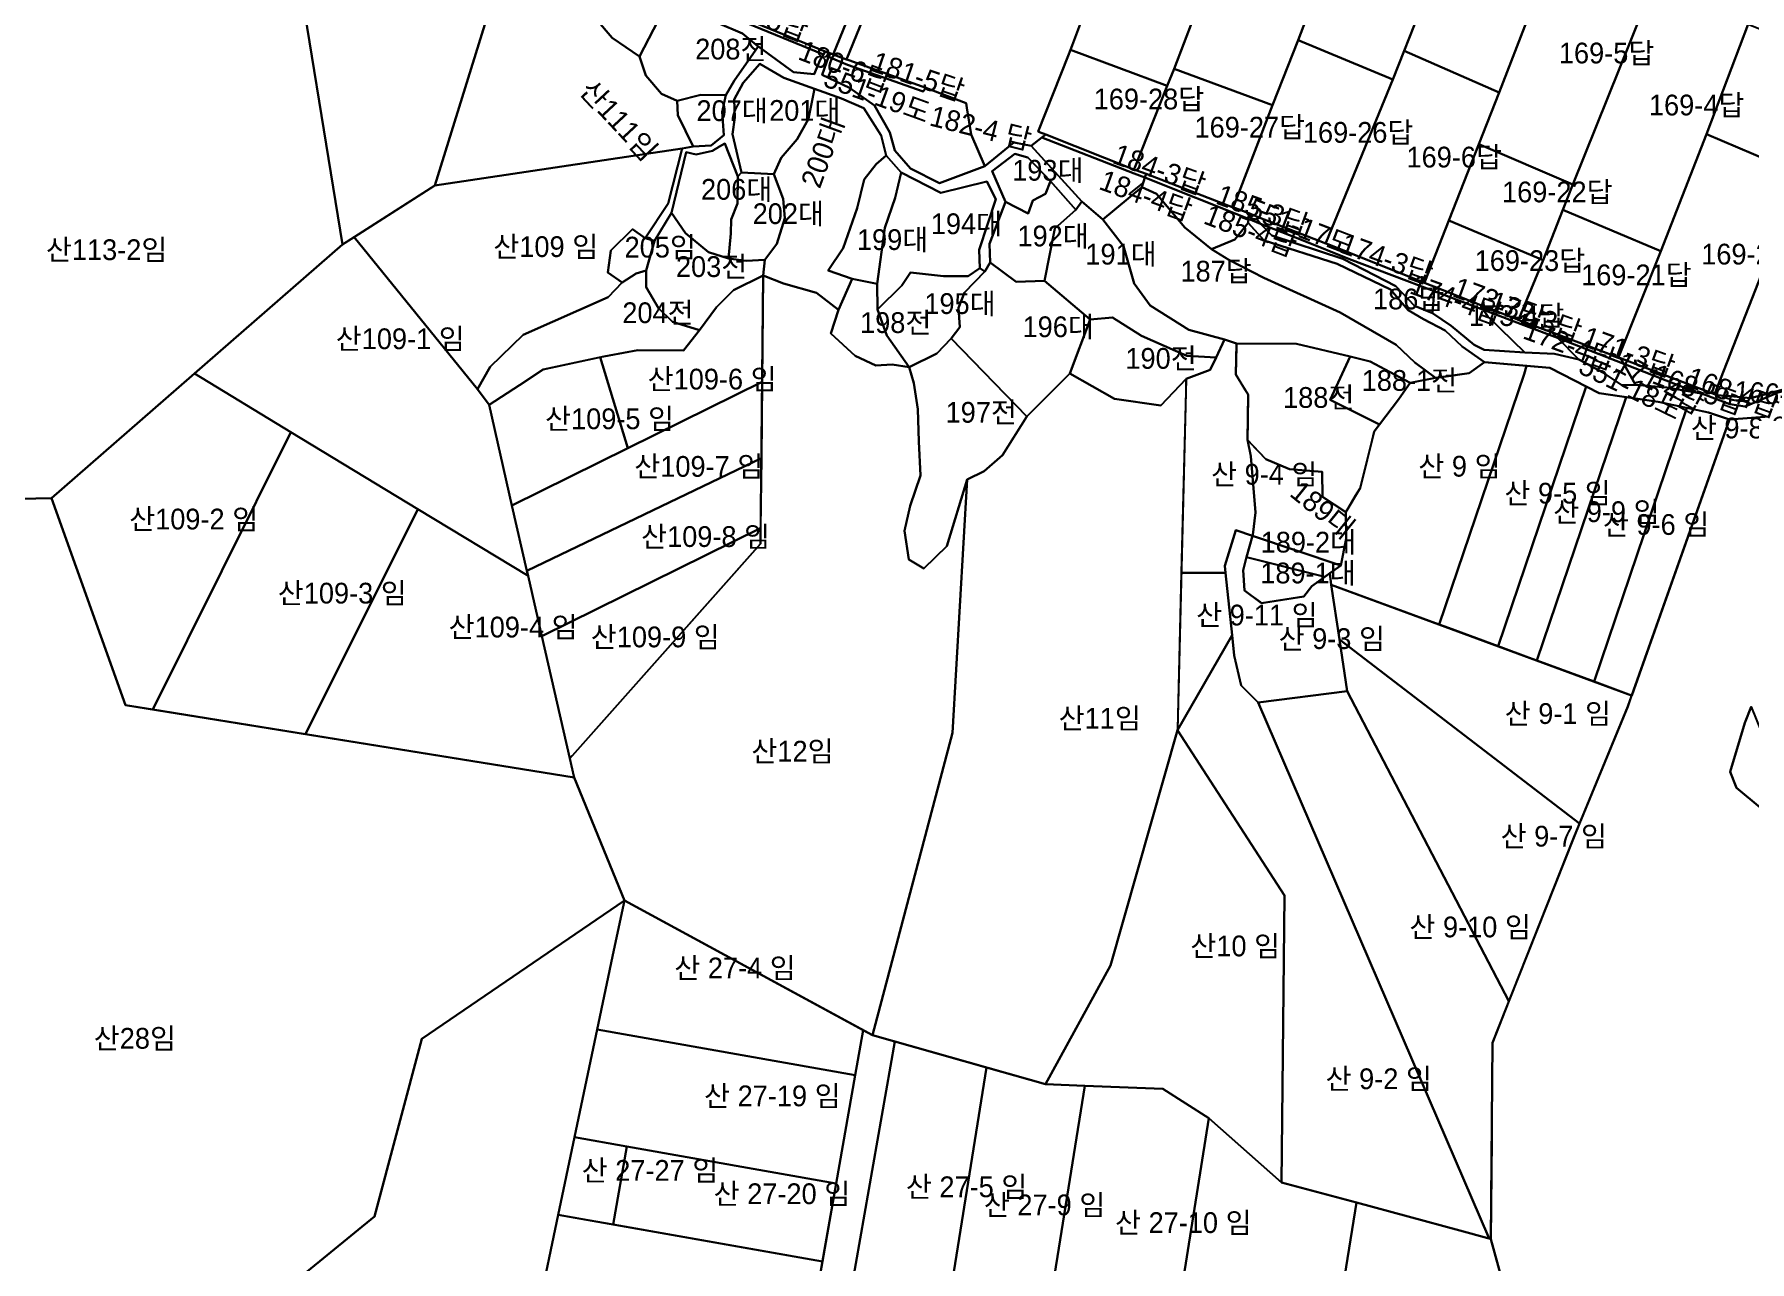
# Model space of a CAD drawing. Header units: metres. Extents: x 245462 to 249549, y 373212 to 377851.
# Drawn here: x 247891.1 to 248304.4, y 376361.9 to 376657.6 of the extents above; entities that cross this region are included whole.
import ezdxf

# ---------------------------------------------------------------- set-up
doc = ezdxf.new("R2010")
doc.units = ezdxf.units.M
doc.layers.add('00_지번', color=6, linetype='Continuous')
doc.layers.add('00_지적', color=6, linetype='Continuous')
doc.styles.get("Standard").update_dxf_attribs({"font": ''})
doc.styles.get('Standard').set_extended_font_data('Gulim')

msp = doc.modelspace()

# ---------------------------------------------------------------- linework, layer by layer
at = {"layer": '00_지적', "linetype": 'Continuous'}
for points in [[(248118.06, 376737.03), (248120.76, 376736.01), (248098.02, 376679.17), (248086.77, 376651.59), (248083.56, 376652.76), (248090.77, 376670.37), (248118.06, 376737.03)], [(248189.08, 376710.39), (248165.72, 376649.31), (248164.07, 376645.17), (248140.75, 376653.86), (248141.15, 376654.95), (248143.82, 376662.01), (248164.67, 376715.61), (248189.08, 376710.39)], [(248196.39, 376707.31), (248212.47, 376700.52), (248195.61, 376656.24), (248189.47, 376640.57), (248165.72, 376649.31), (248189.08, 376710.39), (248196.39, 376707.31)], [(248212.47, 376700.52), (248229.05, 376693.35), (248235.38, 376690.45), (248235.64, 376690.33), (248221.19, 376653.62), (248218.48, 376646.77), (248195.61, 376656.24), (248212.47, 376700.52)], [(248001.27, 376685.15), (248004.08, 376683.06), (248006.23, 376681.25), (247987.64, 376621.16), (247965.36, 376606.95), (247952.9, 376683.51), (247959.31, 376686.23), (247963.06, 376688.32), (247967.93, 376691.5), (247976.68, 376693.37), (247986.5, 376692.92), (247993.42, 376690.03), (248000.77, 376685.56), (248001.27, 376685.15)], [(248258.4, 376680.63), (248244.04, 376643.58), (248221.19, 376653.62), (248235.64, 376690.33), (248258.4, 376680.63)], [(247926.94, 376684.55), (247929.38, 376683.35), (247932.06, 376683.32), (247940.02, 376683.22), (247947.95, 376681.4), (247952.9, 376683.51), (247965.36, 376606.95), (247895.25, 376545.84), (247827.39, 376544.38), (247857.56, 376607.45), (247882.76, 376685.06), (247895.61, 376684.87), (247895.11, 376680.5), (247897.69, 376672.21), (247899.93, 376664.6), (247904.8, 376668.09), (247907.46, 376671.56), (247917.88, 376676.48), (247926.94, 376684.55)], [(248015.07, 376673.36), (248015.77, 376670.09), (248026.6, 376661.15), (248030.31, 376656.77), (248036.94, 376652.31), (248038.45, 376647.69), (248042.26, 376643.29), (248046.01, 376641.62), (248046.2, 376638.17), (248049.87, 376630.55), (248047.21, 376630.11), (247987.64, 376621.16), (248006.23, 376681.25), (248011.26, 376677.02), (248015.07, 376673.36)], [(248264.96, 376677.78), (248281.12, 376670.87), (248281.57, 376670.66), (248281.46, 376670.4), (248261.81, 376621.45), (248239.14, 376631.16), (248244.04, 376643.58), (248258.4, 376680.63), (248263.21, 376678.11), (248264.96, 376677.78)], [(248020.14, 376677.43), (248023.41, 376675.18), (248026.67, 376672.96), (248034.68, 376666.22), (248037.18, 376665.02), (248042.59, 376663.09), (248036.94, 376652.31), (248030.31, 376656.77), (248026.6, 376661.15), (248015.77, 376670.09), (248015.07, 376673.36), (248019.29, 376676.74), (248020.14, 376677.43)], [(248068.59, 376679.69), (248090.77, 376670.37), (248083.56, 376652.76), (248083.04, 376652.96), (248081.68, 376653.46), (248061.69, 376661.67), (248068.59, 376679.69)], [(248086.77, 376651.59), (248098.02, 376679.17), (248121.25, 376670.52), (248143.82, 376662.01), (248141.15, 376654.95), (248140.75, 376653.86), (248140.21, 376652.44), (248132.99, 376634.17), (248133.34, 376634.04), (248134.84, 376633.48), (248133.85, 376632.75), (248131.31, 376630.77), (248127.15, 376631.52), (248120.13, 376625.88), (248116.87, 376633.44), (248115.83, 376639.9), (248115.62, 376641.04), (248105.94, 376644.71), (248087.36, 376651.38), (248086.77, 376651.59)], [(248281.57, 376670.66), (248295.13, 376664.3), (248304.05, 376660.09), (248294.06, 376633.56), (248283.06, 376605.38), (248259.38, 376615.32), (248261.81, 376621.45), (248281.46, 376670.4), (248281.57, 376670.66)], [(248048.9, 376660.64), (248053.11, 376666.04), (248055.44, 376663.38), (248061.27, 376660.95), (248081.24, 376652.74), (248080.46, 376651.45), (248079, 376648), (248074.03, 376648.5), (248065.7, 376654.58), (248065.55, 376654.7), (248061.74, 376657.78), (248055.72, 376660.4), (248048.9, 376660.64)], [(248053.72, 376666.83), (248055.54, 376664.3), (248061.68, 376661.67), (248061.69, 376661.67), (248081.68, 376653.46), (248081.24, 376652.74), (248061.27, 376660.95), (248055.44, 376663.38), (248053.11, 376666.04), (248053.72, 376666.83)], [(248042.59, 376663.09), (248048.9, 376660.64), (248055.72, 376660.4), (248061.74, 376657.78), (248065.55, 376654.7), (248059.77, 376646.38), (248057.72, 376642.94), (248051.73, 376643.04), (248046.01, 376641.62), (248042.26, 376643.29), (248038.45, 376647.69), (248036.94, 376652.31), (248042.59, 376663.09)], [(248304.05, 376660.09), (248313.78, 376656.13), (248326.87, 376650.74), (248327.16, 376650.61), (248316.65, 376623.9), (248294.06, 376633.56), (248304.05, 376660.09)], [(248218.48, 376646.77), (248202.4, 376607.5), (248202.3, 376607.25), (248186, 376613.6), (248183.78, 376614.49), (248180.54, 376615.69), (248179.97, 376615.91), (248180.1, 376616.26), (248189.47, 376640.57), (248195.61, 376656.24), (248218.48, 376646.77)], [(248083.04, 376652.96), (248082.5, 376652.17), (248080.95, 376647.83), (248087.57, 376644.72), (248093.54, 376640.48), (248097.24, 376633.96), (248098.48, 376629.62), (248102.21, 376625.28), (248109.21, 376621.72), (248120.13, 376625.88), (248127.15, 376631.52), (248131.31, 376630.77), (248143.51, 376617.33), (248142.09, 376615.31), (248135.97, 376622.22), (248130.47, 376627.94), (248127.38, 376628.79), (248121.92, 376624.63), (248125.1, 376617.29), (248121.23, 376607.17), (248121.41, 376602.67), (248120.15, 376600.43), (248118.9, 376601.29), (248118.75, 376605.71), (248122.81, 376617.86), (248120.64, 376622.12), (248109.53, 376619.45), (248100, 376624.35), (248096.34, 376628.44), (248095.14, 376633.25), (248090.95, 376639.86), (248085.57, 376642.13), (248079.07, 376644.48), (248071.72, 376647.11), (248065.89, 376650.49), (248061.92, 376645.91), (248059.76, 376641.95), (248059.94, 376637.54), (248059.38, 376633.52), (248061.48, 376624.36), (248060.62, 376623.32), (248057.47, 376631.35), (248056.18, 376630.56), (248054.51, 376629.54), (248050.6, 376628.67), (248048.14, 376629.25), (248044.64, 376614.59), (248040.54, 376607.85), (248038.26, 376608.5), (248043.88, 376616.84), (248047.21, 376630.11), (248049.87, 376630.55), (248054.21, 376630.82), (248057.25, 376633.3), (248056.87, 376638.94), (248057.72, 376642.94), (248059.77, 376646.38), (248065.55, 376654.7), (248065.7, 376654.58), (248074.03, 376648.5), (248079, 376648), (248080.46, 376651.45), (248081.24, 376652.74), (248081.68, 376653.46), (248083.04, 376652.96)], [(248080.95, 376647.83), (248082.5, 376652.17), (248087.08, 376650.28), (248105.25, 376643.86), (248105.94, 376644.71), (248115.62, 376641.04), (248115.83, 376639.9), (248116.87, 376633.44), (248120.13, 376625.88), (248109.21, 376621.72), (248102.21, 376625.28), (248098.48, 376629.62), (248097.24, 376633.96), (248093.54, 376640.48), (248087.57, 376644.72), (248080.95, 376647.83)], [(248083.04, 376652.96), (248083.56, 376652.76), (248086.77, 376651.59), (248087.36, 376651.38), (248105.94, 376644.71), (248105.25, 376643.86), (248087.08, 376650.28), (248082.5, 376652.17), (248083.04, 376652.96)], [(248140.75, 376653.86), (248164.07, 376645.17), (248156.26, 376625.49), (248156.08, 376625.04), (248134.84, 376633.48), (248133.34, 376634.04), (248132.99, 376634.17), (248140.21, 376652.44), (248140.75, 376653.86)], [(248221.19, 376653.62), (248244.04, 376643.58), (248239.14, 376631.16), (248231.94, 376612.75), (248226.27, 376598.19), (248226.09, 376597.72), (248202.99, 376606.98), (248202.3, 376607.25), (248202.4, 376607.5), (248218.48, 376646.77), (248221.19, 376653.62)], [(248061.48, 376624.36), (248059.38, 376633.52), (248059.94, 376637.54), (248059.76, 376641.95), (248061.92, 376645.91), (248065.89, 376650.49), (248071.72, 376647.11), (248079.07, 376644.48), (248077.69, 376637.28), (248074.92, 376632.38), (248071.04, 376627.89), (248069.3, 376623.94), (248061.48, 376624.36)], [(248164.07, 376645.17), (248165.72, 376649.31), (248189.47, 376640.57), (248180.1, 376616.26), (248179.97, 376615.91), (248159.03, 376623.98), (248156.51, 376624.87), (248156.08, 376625.04), (248156.26, 376625.49), (248164.07, 376645.17)], [(248325.65, 376575.47), (248304.61, 376569.95), (248299.79, 376570.41), (248296.44, 376570.69), (248295.94, 376570.88), (248296.03, 376571.1), (248312.45, 376612.95), (248316.65, 376623.9), (248327.16, 376650.61), (248331.82, 376648.59), (248350.62, 376640.3), (248344.56, 376625.26), (248335.79, 376603.08), (248325.65, 376575.47)], [(248046.01, 376641.62), (248051.73, 376643.04), (248057.72, 376642.94), (248056.87, 376638.94), (248057.25, 376633.3), (248054.21, 376630.82), (248049.87, 376630.55), (248046.2, 376638.17), (248046.01, 376641.62)], [(248096.34, 376628.44), (248093.97, 376626.33), (248091.03, 376622.66), (248089.35, 376615.7), (248086.01, 376606.06), (248082.41, 376600.75), (248088.14, 376598.72), (248084.86, 376591.24), (248079.56, 376595.32), (248071.61, 376597.54), (248066.76, 376599.52), (248067.1, 376603.29), (248069.99, 376607.13), (248071.96, 376613.35), (248071.57, 376617.94), (248069.3, 376623.94), (248071.04, 376627.89), (248074.92, 376632.38), (248077.69, 376637.28), (248079.07, 376644.48), (248085.57, 376642.13), (248090.95, 376639.86), (248095.14, 376633.25), (248096.34, 376628.44)], [(248044.64, 376614.59), (248048.14, 376629.25), (248050.6, 376628.67), (248054.51, 376629.54), (248056.18, 376630.56), (248057.47, 376631.35), (248060.62, 376623.32), (248060.58, 376616.85), (248059, 376613.01), (248058.95, 376609.66), (248058.34, 376603.58), (248053.58, 376605.1), (248048.01, 376609.68), (248044.64, 376614.59)], [(248131.31, 376630.77), (248133.85, 376632.75), (248156.12, 376624.07), (248158.73, 376623.1), (248157.93, 376620.75), (248148.61, 376613.01), (248143.51, 376617.33), (248131.31, 376630.77)], [(248134.84, 376633.48), (248156.08, 376625.04), (248156.51, 376624.87), (248159.03, 376623.98), (248158.73, 376623.1), (248156.12, 376624.07), (248133.85, 376632.75), (248134.84, 376633.48)], [(248239.14, 376631.16), (248261.81, 376621.45), (248259.38, 376615.32), (248254.63, 376603.24), (248231.94, 376612.75), (248239.14, 376631.16)], [(248294.06, 376633.56), (248316.65, 376623.9), (248312.45, 376612.95), (248296.03, 376571.1), (248295.94, 376570.88), (248273.29, 376579.57), (248272.79, 376579.76), (248272.87, 376579.97), (248283.06, 376605.38), (248294.06, 376633.56)], [(247968.2, 376608.77), (247987.64, 376621.16), (248047.21, 376630.11), (248043.88, 376616.84), (248038.26, 376608.5), (248035.22, 376610.67), (248030.02, 376605.56), (248029.34, 376600.22), (248032.76, 376597.8), (248029.42, 376594.3), (248008.87, 376585.22), (248000.99, 376577.49), (247997.9, 376572.11), (247968.2, 376608.77)], [(248096.34, 376628.44), (248100, 376624.35), (248098.57, 376618.22), (248096.03, 376610.99), (248094.2, 376597.47), (248088.14, 376598.72), (248082.41, 376600.75), (248086.01, 376606.06), (248089.35, 376615.7), (248091.03, 376622.66), (248093.97, 376626.33), (248096.34, 376628.44)], [(248125.1, 376617.29), (248121.92, 376624.63), (248127.38, 376628.79), (248130.47, 376627.94), (248135.97, 376622.22), (248134.72, 376619.15), (248131.73, 376617.61), (248130.62, 376614.45), (248125.1, 376617.29)], [(248061.48, 376624.36), (248069.3, 376623.94), (248071.57, 376617.94), (248071.96, 376613.35), (248069.99, 376607.13), (248067.1, 376603.29), (248062.65, 376603), (248058.34, 376603.58), (248058.95, 376609.66), (248059, 376613.01), (248060.58, 376616.85), (248060.62, 376623.32), (248061.48, 376624.36)], [(248100, 376624.35), (248109.53, 376619.45), (248120.64, 376622.12), (248122.81, 376617.86), (248118.75, 376605.71), (248118.9, 376601.29), (248116.12, 376599.34), (248110.17, 376599.33), (248102.22, 376600.25), (248100.17, 376597.11), (248094.24, 376591.3), (248094.2, 376597.47), (248096.03, 376610.99), (248098.57, 376618.22), (248100, 376624.35)], [(248135.97, 376622.22), (248142.09, 376615.31), (248139.16, 376612.78), (248136.99, 376610.82), (248134.55, 376598.26), (248127.69, 376597.95), (248121.41, 376602.67), (248121.23, 376607.17), (248125.1, 376617.29), (248130.62, 376614.45), (248131.73, 376617.61), (248134.72, 376619.15), (248135.97, 376622.22)], [(248158.73, 376623.1), (248183.67, 376613.15), (248183.63, 376612.16), (248180.38, 376608.15), (248174.76, 376605.88), (248168.3, 376611.06), (248161.52, 376619.18), (248157.93, 376620.75), (248158.73, 376623.1)], [(248158.73, 376623.1), (248159.03, 376623.98), (248179.97, 376615.91), (248180.54, 376615.69), (248183.78, 376614.49), (248183.67, 376613.15), (248158.73, 376623.1)], [(248157.93, 376620.75), (248161.52, 376619.18), (248168.3, 376611.06), (248174.76, 376605.88), (248178.91, 376603.27), (248187.36, 376598.98), (248205.76, 376590.63), (248219.29, 376582.82), (248223.71, 376578.54), (248228.73, 376574.85), (248222.63, 376573.64), (248212.96, 376578.82), (248208.13, 376580), (248195.26, 376583.03), (248180.8, 376583.09), (248177.91, 376584.12), (248169.33, 376586.4), (248159.97, 376592.29), (248156.16, 376597.59), (248153.53, 376606.61), (248148.61, 376613.01), (248157.93, 376620.75)], [(248040.54, 376607.85), (248044.64, 376614.59), (248048.01, 376609.68), (248053.58, 376605.1), (248058.34, 376603.58), (248062.65, 376603), (248067.1, 376603.29), (248066.76, 376599.52), (248059.61, 376595.98), (248055.47, 376591.89), (248051.41, 376586.32), (248044.92, 376588.31), (248041.5, 376591.67), (248038.52, 376596.7), (248038.52, 376600.73), (248040.54, 376607.85)], [(248143.51, 376617.33), (248148.61, 376613.01), (248153.53, 376606.61), (248156.16, 376597.59), (248159.97, 376592.29), (248169.33, 376586.4), (248177.91, 376584.12), (248175.84, 376579.73), (248168.85, 376580.18), (248157.9, 376585), (248150.9, 376589.38), (248145.51, 376588.91), (248134.55, 376598.26), (248136.99, 376610.82), (248139.16, 376612.78), (248142.09, 376615.31), (248143.51, 376617.33)], [(248183.78, 376614.49), (248186, 376613.6), (248185.67, 376613.05), (248186.58, 376611.99), (248183.67, 376613.15), (248183.78, 376614.49)], [(248259.38, 376615.32), (248283.06, 376605.38), (248272.87, 376579.97), (248272.79, 376579.76), (248256.67, 376585.84), (248249.37, 376588.53), (248248.7, 376588.79), (248248.88, 376589.25), (248254.63, 376603.24), (248259.38, 376615.32)], [(248040.54, 376607.85), (248038.52, 376600.73), (248036.17, 376599.95), (248032.76, 376597.8), (248029.34, 376600.22), (248030.02, 376605.56), (248035.22, 376610.67), (248038.26, 376608.5), (248040.54, 376607.85)], [(248174.76, 376605.88), (248180.38, 376608.15), (248183.63, 376612.16), (248187.44, 376607.9), (248205.06, 376602.32), (248217.88, 376596.17), (248222.13, 376591.15), (248225.85, 376589), (248231.03, 376586.24), (248235.14, 376582.41), (248240.56, 376578.59), (248236.81, 376575.99), (248228.73, 376574.85), (248223.71, 376578.54), (248219.29, 376582.82), (248205.76, 376590.63), (248187.36, 376598.98), (248178.91, 376603.27), (248174.76, 376605.88)], [(248309.16, 376565.52), (248299.56, 376564.81), (248294.52, 376566.47), (248282.41, 376569.1), (248268.14, 376571.19), (248256.25, 376577.23), (248240.56, 376578.59), (248235.14, 376582.41), (248231.03, 376586.24), (248225.85, 376589), (248222.13, 376591.15), (248217.88, 376596.17), (248205.06, 376602.32), (248187.44, 376607.9), (248183.63, 376612.16), (248183.67, 376613.15), (248186.58, 376611.99), (248189.28, 376609.17), (248206.36, 376603.49), (248219.14, 376596.9), (248223.64, 376592.22), (248227.98, 376590.45), (248232.52, 376587.38), (248238.07, 376582.79), (248240.45, 376581.6), (248250.28, 376580.96), (248257.36, 376580.61), (248263.26, 376579.28), (248269.07, 376576.17), (248273.66, 376573.06), (248276.91, 376573.18), (248284.46, 376572.5), (248291.85, 376571.23), (248293.1, 376570.99), (248299.65, 376568.52), (248303.34, 376567.93), (248310.89, 376571.12)], [(248186.58, 376611.99), (248185.67, 376613.05), (248186, 376613.6), (248202.3, 376607.25), (248202.99, 376606.98), (248226.09, 376597.72), (248226.6, 376597.52), (248228.36, 376596.82), (248228.39, 376595.7), (248208.01, 376603.45), (248196.85, 376607.92), (248186.58, 376611.99)], [(248228.39, 376595.7), (248227.98, 376590.45), (248223.64, 376592.22), (248219.14, 376596.9), (248206.36, 376603.49), (248189.28, 376609.17), (248186.58, 376611.99), (248196.85, 376607.92), (248208.01, 376603.45), (248228.39, 376595.7)], [(248231.94, 376612.75), (248254.63, 376603.24), (248248.88, 376589.25), (248248.7, 376588.79), (248239.66, 376592.38), (248228.36, 376596.82), (248226.6, 376597.52), (248226.09, 376597.72), (248226.27, 376598.19), (248231.94, 376612.75)], [(247929.7, 376575.87), (247965.36, 376606.96), (247968.2, 376608.77), (247997.9, 376572.11), (248000.68, 376568.31), (248006.21, 376544.11), (248009.82, 376528.31), (248010.09, 376527.12), (247983.5, 376543.24), (247952.91, 376561.79), (247929.7, 376575.87)], [(248120.15, 376600.43), (248121.41, 376602.67), (248127.69, 376597.95), (248134.55, 376598.26), (248145.51, 376588.91), (248140.63, 376575.93), (248130.3, 376565.57), (248112.04, 376584.35), (248114.08, 376587.04), (248113.81, 376591.71), (248115.25, 376595.38), (248120.15, 376600.43)], [(248032.76, 376597.8), (248036.17, 376599.95), (248038.52, 376600.73), (248038.52, 376596.7), (248041.5, 376591.67), (248044.92, 376588.31), (248051.41, 376586.32), (248047.57, 376581.4), (248036.51, 376581.49), (248028.36, 376580.01), (248013.69, 376576.83), (248008.03, 376573.12), (248000.68, 376568.31), (247997.9, 376572.11), (248000.99, 376577.49), (248008.87, 376585.22), (248029.42, 376594.3), (248032.76, 376597.8)], [(248066.76, 376599.52), (248071.61, 376597.54), (248079.56, 376595.32), (248084.86, 376591.24), (248083.03, 376585.51), (248088.9, 376580.14), (248093.91, 376577.83), (248097.79, 376578.07), (248101.92, 376577.43), (248103.06, 376573.59), (248103.98, 376567.32), (248104.21, 376559.53), (248104.63, 376551.33), (248102.11, 376544.03), (248100.82, 376537.96), (248101.79, 376531.07), (248105.46, 376528.91), (248110.99, 376534.27), (248115.91, 376550.33), (248112.32, 376489.32), (248093.09, 376416.45), (248033.3, 376448.95), (248021.2, 376478.55), (248020.14, 376483.11), (248066.11, 376534.83), (248066.76, 376599.52)], [(248027.49, 376579.83), (248036.51, 376581.49), (248047.57, 376581.4), (248051.41, 376586.32), (248055.47, 376591.89), (248059.61, 376595.98), (248066.76, 376599.52), (248066.5, 376573.88), (248034.12, 376557.89), (248027.49, 376579.83)], [(248094.2, 376597.47), (248094.24, 376591.3), (248096.55, 376585.04), (248101.92, 376577.43), (248097.79, 376578.07), (248093.91, 376577.83), (248088.9, 376580.14), (248083.03, 376585.51), (248084.86, 376591.24), (248088.14, 376598.72), (248094.2, 376597.47)], [(248118.9, 376601.29), (248120.15, 376600.43), (248115.25, 376595.38), (248113.81, 376591.71), (248114.08, 376587.04), (248112.04, 376584.35), (248108.58, 376580.73), (248101.92, 376577.43), (248096.55, 376585.04), (248094.24, 376591.3), (248100.17, 376597.11), (248102.22, 376600.25), (248110.17, 376599.33), (248116.12, 376599.34), (248118.9, 376601.29)], [(248240.29, 376591.22), (248241.32, 376589.64), (248250.28, 376580.96), (248240.45, 376581.6), (248238.07, 376582.79), (248232.52, 376587.38), (248227.98, 376590.45), (248228.39, 376595.7), (248240.29, 376591.22)], [(248228.36, 376596.82), (248239.66, 376592.38), (248240.29, 376591.22), (248228.39, 376595.7), (248228.36, 376596.82)], [(248175.84, 376579.73), (248174.43, 376576.75), (248168.69, 376574.63), (248162.55, 376568.21), (248151.39, 376569.8), (248140.63, 376575.93), (248145.51, 376588.91), (248150.9, 376589.38), (248157.9, 376585), (248168.85, 376580.18), (248175.84, 376579.73)], [(248240.29, 376591.22), (248239.66, 376592.38), (248248.7, 376588.79), (248249.37, 376588.53), (248256.67, 376585.84), (248258.1, 376584.46), (248250.01, 376587.57), (248240.29, 376591.22)], [(248258.1, 376584.46), (248263.26, 376579.28), (248257.36, 376580.61), (248250.28, 376580.96), (248241.32, 376589.64), (248240.29, 376591.22), (248250.01, 376587.57), (248258.1, 376584.46)], [(248256.67, 376585.84), (248272.79, 376579.76), (248273.29, 376579.57), (248274.14, 376578.26), (248258.1, 376584.46), (248256.67, 376585.84)], [(248101.92, 376577.43), (248108.58, 376580.73), (248112.04, 376584.35), (248130.3, 376565.57), (248124.38, 376556.23), (248119.96, 376552.38), (248115.91, 376550.33), (248110.99, 376534.27), (248105.46, 376528.91), (248101.79, 376531.07), (248100.82, 376537.96), (248102.11, 376544.03), (248104.63, 376551.33), (248104.21, 376559.53), (248103.98, 376567.32), (248103.06, 376573.59), (248101.92, 376577.43)], [(248178.13, 376527.89), (248167.54, 376527.89), (248168.62, 376571.65), (248168.69, 376574.63), (248174.43, 376576.75), (248175.84, 376579.73), (248177.91, 376584.12), (248180.8, 376583.09), (248180.78, 376582.48), (248180.58, 376575.63), (248182.82, 376572.07), (248183.59, 376570.84), (248183.47, 376564.52), (248183.39, 376559.91), (248184.21, 376556), (248185.39, 376542.43), (248184.69, 376537), (248184.65, 376536.76), (248184.65, 376536.76), (248184.63, 376536.77), (248180.61, 376538.12), (248177.96, 376529.52), (248178.13, 376527.89)], [(248208.13, 376580), (248203.38, 376569.57), (248215.21, 376563.64), (248213.98, 376561.94), (248210.55, 376548.29), (248207.11, 376542.47), (248201.48, 376546.18), (248201.44, 376552.21), (248193.55, 376552.85), (248187.83, 376555.24), (248183.39, 376559.91), (248183.59, 376570.84), (248180.58, 376575.63), (248180.8, 376583.09), (248195.26, 376583.03), (248208.13, 376580)], [(248258.1, 376584.46), (248274.14, 376578.26), (248276.91, 376573.18), (248273.66, 376573.06), (248269.07, 376576.17), (248263.26, 376579.28), (248258.1, 376584.46)], [(248000.68, 376568.31), (248008.03, 376573.12), (248013.69, 376576.83), (248027.49, 376579.83), (248034.12, 376557.89), (248006.21, 376544.11), (248000.68, 376568.31)], [(248203.3, 376527.76), (248205.92, 376529.63), (248207.21, 376536.15), (248207.11, 376542.47), (248209.49, 376546.5), (248210.55, 376548.29), (248213.44, 376559.8), (248213.98, 376561.94), (248215.21, 376563.64), (248219.83, 376569.63), (248221.53, 376572.06), (248222.63, 376573.64), (248228.73, 376574.85), (248230.7, 376575.13), (248236.81, 376575.99), (248240.56, 376578.59), (248250.66, 376577.71), (248250.06, 376575.74), (248229.61, 376515.41), (248203.61, 376524.99), (248203.3, 376527.76)], [(248208.13, 376580), (248212.96, 376578.82), (248222.63, 376573.64), (248219.83, 376569.63), (248215.21, 376563.64), (248203.38, 376569.57), (248208.13, 376580)], [(248229.61, 376515.41), (248250.06, 376575.74), (248250.66, 376577.71), (248256.25, 376577.23), (248265.02, 376572.77), (248243.81, 376510.18), (248231.83, 376514.59), (248229.61, 376515.41)], [(248273.29, 376579.57), (248295.94, 376570.88), (248296.44, 376570.69), (248299.79, 376570.41), (248299.65, 376568.52), (248293.1, 376570.99), (248291.85, 376571.23), (248274.14, 376578.26), (248273.29, 376579.57)], [(248276.91, 376573.18), (248274.14, 376578.26), (248291.85, 376571.23), (248284.46, 376572.5), (248276.91, 376573.18)], [(247929.7, 376575.87), (247952.91, 376561.79), (247919.68, 376494.93), (247913.09, 376495.99), (247895.26, 376545.84), (247929.7, 376575.87)], [(248006.21, 376544.11), (248034.12, 376557.89), (248066.5, 376573.88), (248066.32, 376555.51), (248009.82, 376528.31), (248006.21, 376544.11)], [(248168.69, 376574.63), (248166.6, 376489.95), (248150.45, 376433.25), (248134.75, 376404.66), (248093.09, 376416.45), (248112.32, 376489.32), (248115.91, 376550.33), (248119.96, 376552.38), (248124.38, 376556.23), (248130.3, 376565.57), (248140.63, 376575.93), (248151.39, 376569.8), (248162.55, 376568.21), (248168.69, 376574.63)], [(248243.81, 376510.18), (248265.02, 376572.77), (248268.14, 376571.19), (248274.66, 376570.23), (248253.14, 376506.74), (248251.17, 376507.47), (248243.81, 376510.18)], [(248325.65, 376575.47), (248326.19, 376573.38), (248317.23, 376572.8), (248310.89, 376571.12), (248303.34, 376567.93), (248299.65, 376568.52), (248299.79, 376570.41), (248304.61, 376569.95), (248325.65, 376575.47)], [(248253.14, 376506.74), (248274.66, 376570.23), (248282.41, 376569.1), (248289.29, 376567.6), (248266.94, 376501.66), (248253.14, 376506.74)], [(248252.11, 376330.8), (248242.05, 376367.35), (248242.48, 376414.63), (248262.03, 376464.07), (248275.07, 376495.65), (248299.56, 376564.81), (248309.16, 376565.52)], [(248266.94, 376501.66), (248289.29, 376567.6), (248294.52, 376566.47), (248299.56, 376564.81), (248276.02, 376498.32), (248275.98, 376498.33), (248266.94, 376501.66)], [(247983.5, 376543.24), (247956.49, 376488.99), (247919.68, 376494.93), (247952.91, 376561.79), (247983.5, 376543.24)], [(248184.65, 376536.76), (248184.69, 376537), (248185.39, 376542.43), (248184.21, 376556), (248183.39, 376559.91), (248183.92, 376559.35), (248187.83, 376555.24), (248193.55, 376552.85), (248201.44, 376552.21), (248201.48, 376546.18), (248207.11, 376542.47), (248207.21, 376536.15), (248205.92, 376529.63), (248184.65, 376536.76), (248184.65, 376536.76)], [(248009.82, 376528.31), (248066.32, 376555.51), (248066.12, 376538.65), (248013.4, 376512.62), (248010.09, 376527.12), (248009.82, 376528.31)], [(247827.39, 376544.38), (247895.25, 376545.84), (247913.09, 376495.99), (248021.2, 376478.55), (248033.3, 376448.95)], [(247956.49, 376488.99), (247983.5, 376543.24), (248010.09, 376527.12), (248013.4, 376512.62), (248020.14, 376483.11), (248020.89, 376479.89), (248021.2, 376478.55), (247956.49, 376488.99)], [(248013.4, 376512.62), (248066.12, 376538.65), (248066.11, 376534.83), (248045.07, 376511.16), (248020.71, 376483.74), (248020.14, 376483.11), (248013.4, 376512.62)], [(248178.13, 376527.89), (248177.96, 376529.52), (248180.61, 376538.12), (248184.63, 376536.77), (248184.65, 376536.76), (248183.21, 376531.63), (248182.4, 376528.5), (248182.68, 376523.6), (248184.33, 376522.4), (248186.58, 376520.78), (248186.83, 376520.59), (248187.75, 376520.73), (248197.01, 376522.15), (248198.96, 376524.65), (248202.09, 376526.9), (248203.3, 376527.76), (248203.61, 376524.99), (248205.6, 376511.8), (248207.47, 376499.37), (248186.02, 376496.6), (248181.89, 376500.69), (248180.23, 376507.97), (248179.71, 376512.83), (248178.13, 376527.89)], [(248183.21, 376531.63), (248184.63, 376536.77), (248205.92, 376529.63), (248202.09, 376526.9), (248183.21, 376531.63)], [(248183.21, 376531.63), (248202.09, 376526.9), (248198.96, 376524.65), (248197.01, 376522.15), (248186.83, 376520.59), (248182.68, 376523.6), (248182.4, 376528.5), (248183.21, 376531.63)], [(248179.71, 376512.83), (248166.6, 376489.95), (248166.61, 376490.21), (248167.54, 376527.89), (248178.13, 376527.89), (248179.71, 376512.83)], [(248263.43, 376467.46), (248205.6, 376511.8), (248203.61, 376524.99), (248275.98, 376498.33), (248275.07, 376495.65), (248263.43, 376467.46)], [(248191.65, 376381), (248192.34, 376450.08), (248166.6, 376489.95), (248179.71, 376512.83), (248180.23, 376507.97), (248181.89, 376500.69), (248186.02, 376496.6), (248241.69, 376367.45), (248241.36, 376367.54), (248234.57, 376369.37), (248209.7, 376376.11), (248191.65, 376381)], [(248263.43, 376467.46), (248262.04, 376464.08), (248246.43, 376424.62), (248207.47, 376499.37), (248205.6, 376511.8), (248263.43, 376467.46)], [(248186.02, 376496.6), (248207.47, 376499.37), (248246.43, 376424.62), (248242.48, 376414.63), (248242.05, 376367.35), (248241.69, 376367.45), (248186.02, 376496.6)], [(248333.26, 376478.83), (248332.44, 376473.39), (248329.56, 376469.12), (248326.12, 376460.29), (248324.16, 376445.03), (248323.06, 376437.39), (248321.72, 376431.55), (248317.85, 376433.68), (248317.58, 376458.25), (248314.4, 376470.79), (248306.92, 376471.29), (248301.26, 376476.06), (248299.76, 376479.89), (248303.25, 376491.75), (248304.8, 376495.56), (248307.17, 376489.65), (248315.78, 376479.56), (248333.26, 376478.83)], [(248304.8, 376495.56), (248303.25, 376491.75), (248299.76, 376479.89), (248301.26, 376476.06), (248306.92, 376471.29)], [(248134.75, 376404.66), (248150.45, 376433.25), (248166.6, 376489.94), (248166.6, 376489.95), (248192.34, 376450.08), (248191.65, 376381), (248174.15, 376396.43), (248163.03, 376403.52), (248144.23, 376404.28), (248134.75, 376404.66)], [(248033.3, 376448.95), (247984.51, 376415.55), (247973.07, 376372.8), (247923.5, 376332.32), (247973.32, 376305.33), (247972.94, 376297.17), (247964.84, 376297.71), (247959.68, 376294.77), (247956.2, 376290.7), (247948.53, 376289.76), (247944.59, 376285.95), (247937.81, 376287.8), (247932.85, 376285.37), (247924.57, 376278.32), (247924.51, 376265.97), (247924.24, 376265.82), (247915.55, 376261.32), (247914.85, 376260.78), (247899.1, 376261.43), (247885.98, 376262.25)], [(248012.58, 376350.53), (248012.57, 376350.48), (248011.66, 376335.97), (248000.98, 376325.74), (247986.51, 376318.43), (247975.4, 376311.5), (247973.32, 376305.33), (247923.5, 376332.32), (247973.07, 376372.8), (247984.51, 376415.55), (248033.3, 376448.95), (248030.77, 376436.94), (248026.74, 376417.8), (248021.29, 376391.9), (248017.34, 376373.14), (248012.58, 376350.53)], [(248026.74, 376417.8), (248030.77, 376436.94), (248033.3, 376448.95), (248090.83, 376417.68), (248088.92, 376406.84), (248026.74, 376417.8)], [(248021.29, 376391.9), (248026.74, 376417.8), (248088.92, 376406.84), (248084.32, 376380.76), (248033.92, 376389.67), (248021.29, 376391.9)], [(248081.76, 376366.22), (248084.32, 376380.76), (248084.32, 376380.76), (248088.92, 376406.84), (248090.83, 376417.68), (248093.09, 376416.45), (248098.47, 376414.93), (248085.9, 376343.65)], [(248085.9, 376343.65), (248098.47, 376414.93), (248120.58, 376408.67), (248109.56, 376339.86), (248085.9, 376343.65)], [(248109.56, 376339.86), (248120.58, 376408.67), (248134.75, 376404.66), (248144.23, 376404.28), (248133.29, 376336.05), (248109.56, 376339.86)], [(248133.29, 376336.05), (248144.23, 376404.28), (248163.03, 376403.52), (248174.15, 376396.43), (248163.73, 376331.18), (248133.29, 376336.05)], [(248165.14, 376312.9), (248167.95, 376330.5), (248133.29, 376336.05), (248163.73, 376331.18), (248174.15, 376396.43), (248191.65, 376381), (248209.7, 376376.11), (248201.53, 376325.12), (248167.95, 376330.5), (248165.14, 376312.9)], [(248017.34, 376373.14), (248021.29, 376391.9), (248033.92, 376389.67), (248030.59, 376370.81), (248023.23, 376372.11), (248017.34, 376373.14)], [(248201.53, 376325.12), (248209.7, 376376.11), (248234.57, 376369.37), (248241.36, 376367.54), (248241.69, 376367.45), (248242.05, 376367.35), (248242.27, 376391.24), (248242.05, 376367.35), (248248.89, 376342.51), (248252.12, 376330.77), (248252.11, 376330.76), (248239.25, 376319.07), (248201.53, 376325.12)], [(248030.59, 376370.81), (248033.92, 376389.67), (248084.32, 376380.76), (248081, 376361.95), (248030.59, 376370.81)], [(248012.62, 376350.47), (248012.58, 376350.53), (248017.34, 376373.14), (248081, 376361.95), (248076.98, 376339.13), (248012.62, 376350.47)], [(248076.98, 376339.13), (248081.76, 376366.22)]]:
    msp.add_lwpolyline(points, dxfattribs=at)

# ---------------------------------------------------------------- texts
at = {"layer": '00_지번', "char_height": 5, "attachment_point": 7}
for s, insert, rotation in [('180-5답', (248054.69, 376663.54), 339), ('180-6답', (248074.69, 376651.28), 339), ('181-5답', (248092.26, 376648.49), 341), ('551-19도', (248080.87, 376645.17), 340), ('산111임', (248021.82, 376643.48), 313), ('182-4 답', (248106.44, 376635.28), 346), ('200대', (248080.88, 376620.03), 70), ('184-3답', (248150.45, 376626.28), 340), ('184-4답', (248147.18, 376620), 340), ('185-3답', (248175.35, 376616.5), 340), ('551-17도', (248183.02, 376613.54), 339), ('185-4답', (248172.38, 376611.73), 339), ('174-3답', (248205.2, 376604.78), 340), ('174-4답', (248222.04, 376594.89), 340), ('173-3답', (248232.39, 376594.14), 340), ('172-3답', (248241.05, 376590.84), 340), ('172-4답', (248249.32, 376584.03), 340), ('171-3답', (248263.51, 376582.29), 340), ('551-18도', (248262.76, 376576.12), 334), ('171-4답', (248271.35, 376576.53), 331), ('168-5답', (248280.43, 376573.25), 340), ('168-4답', (248288.65, 376572.52), 340), ('166-4답', (248300.53, 376568.74), 356), ('189대', (248192.97, 376546.18), 321)]:
    msp.add_mtext(s, dxfattribs=dict(at, insert=insert, rotation=rotation))
for s, insert in [('208전', (248050.35, 376651.16)), ('169-5답', (248258.46, 376650.18)), ('169-28답', (248146.37, 376639.1)), ('169-4답', (248280.16, 376637.65)), ('207대', (248050.66, 376636.19)), ('201대', (248068.17, 376636.24)), ('169-27답', (248170.67, 376632.31)), ('169-26답', (248196.78, 376631.06)), ('169-6답', (248221.75, 376625.11)), ('193대', (248126.74, 376621.82)), ('206대', (248051.75, 376617.23)), ('169-22답', (248244.76, 376616.71)), ('202대', (248064.2, 376611.37)), ('194대', (248107.13, 376608.94)), ('199대', (248089.33, 376605.12)), ('192대', (248128, 376605.99)), ('산113-2임', (247893.9, 376602.77)), ('산109 임', (248001.7, 376603.51)), ('205임', (248033.34, 376603.39)), ('191대', (248144.37, 376601.61)), ('169-23답', (248238.16, 376600.16)), ('169-20답', (248292.76, 376601.73)), ('203전', (248045.72, 376598.75)), ('187답', (248167.28, 376597.62)), ('169-21답', (248263.82, 376596.72)), ('204전', (248032.8, 376587.64)), ('195대', (248105.57, 376589.7)), ('186답', (248213.68, 376590.92)), ('198전', (248090.08, 376585.26)), ('196대', (248129.23, 376584.12)), ('173-4답', (248236.78, 376586.92)), ('산109-1 임', (247963.74, 376581.31)), ('190전', (248154.01, 376576.64)), ('산109-6 임', (248038.89, 376571.59)), ('188-1전', (248210.95, 376571.32)), ('188전', (248192, 376567.22)), ('197전', (248110.69, 376563.64)), ('산109-5 임', (248014.17, 376562.03)), ('산 9-8 임', (248290.25, 376559.81)), ('산109-7 임', (248035.67, 376550.56)), ('산 9 임', (248224.58, 376550.6)), ('산 9-4 임', (248174.65, 376548.67)), ('산 9-5 임', (248245.33, 376544.11)), ('산109-2 임', (247913.96, 376537.87)), ('산 9-9 임', (248257.08, 376539.64)), ('산109-8 임', (248037.31, 376533.65)), ('산 9-6 임', (248269.06, 376536.56)), ('189-2대', (248186.6, 376532.22)), ('189-1대', (248186.51, 376524.79)), ('산109-3 임', (247949.77, 376520.02)), ('산 9-11 임', (248171.05, 376514.74)), ('산109-4 임', (247990.93, 376511.85)), ('산109-9 임', (248025.19, 376509.47)), ('산 9-3 임', (248190.92, 376509.06)), ('산11임', (248137.91, 376489.88)), ('산 9-1 임', (248245.39, 376491.01)), ('산12임', (248063.88, 376481.94)), ('산 9-7 임', (248244.41, 376461.46)), ('산 9-10 임', (248222.44, 376439.59)), ('산10 임', (248169.65, 376435.01)), ('산 27-4 임', (248045.31, 376429.72)), ('산28임', (247905.43, 376412.76)), ('산 9-2 임', (248202.23, 376403.01)), ('산 27-19 임', (248052.49, 376398.89)), ('산 27-27 임', (248023, 376380.93)), ('산 27-5 임', (248101.11, 376376.98)), ('산 27-20 임', (248054.8, 376375.31)), ('산 27-9 임', (248119.89, 376372.62)), ('산 27-10 임', (248151.5, 376368.35))]:
    msp.add_mtext(s, dxfattribs=dict(at, insert=insert))

doc.saveas('drawing.dxf')
